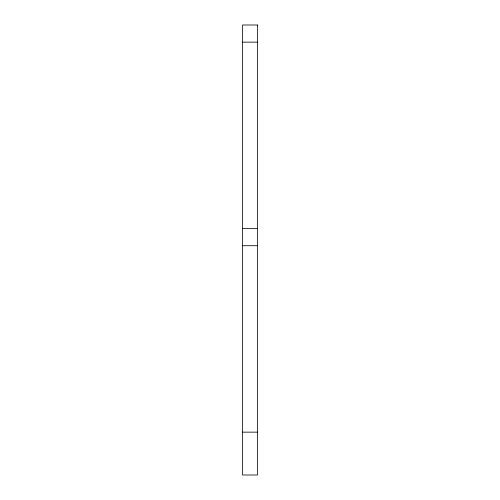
<?xml version="1.0" encoding="UTF-8"?>
<svg xmlns="http://www.w3.org/2000/svg" width="500" height="500" viewBox="0 0 500 500"><rect width="100%" height="100%" fill="white"/><g stroke="black" fill="none" stroke-linecap="round" stroke-linejoin="round"><path stroke-width="0.75" d="M242.5 42.144L257.5 42.144M242.5 228.569L257.5 228.569M242.5 245.712L257.5 245.712M242.5 432.144L257.5 432.144M257.5 25L242.5 25L242.5 475L257.5 475L257.5 25"/></g></svg>
